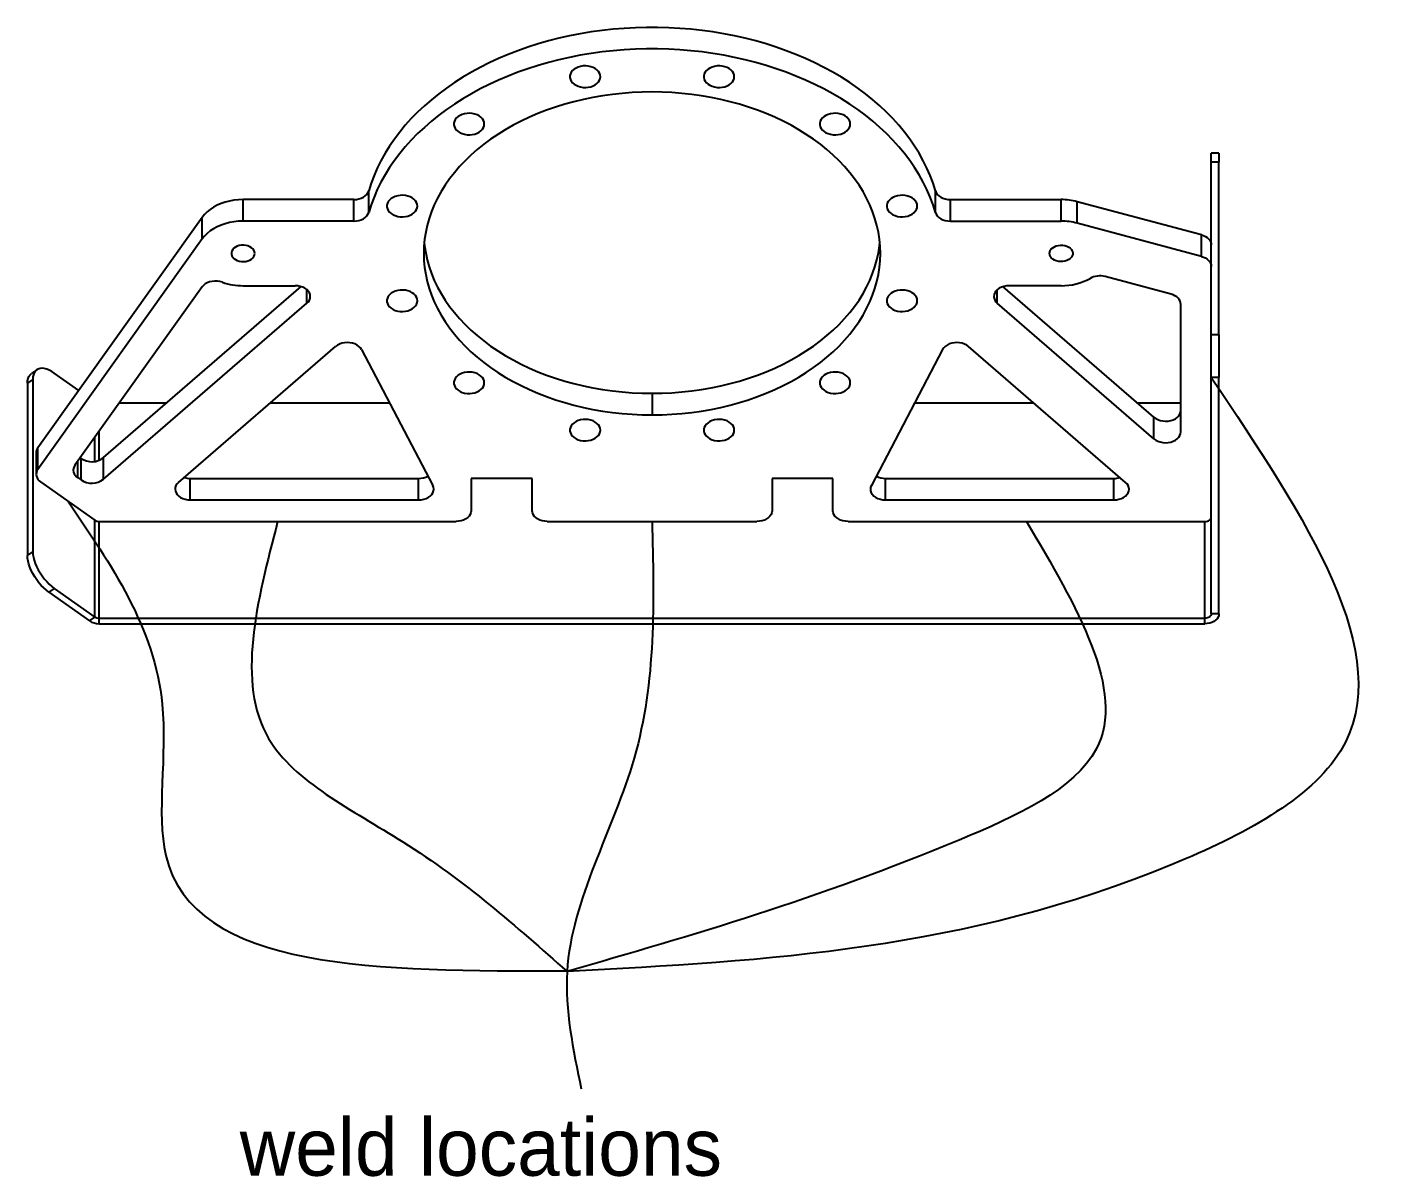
# Model space of a CAD drawing. Header units: inches. Extents: x 0.9 to 37.1, y -8.4 to 11.7.
# Drawn here: x 13.243 to 13.84, y -1.744 to -1.244 of the extents above; entities that cross this region are included whole.
import ezdxf

# ---------------------------------------------------------------- set-up
doc = ezdxf.new("R2010")
doc.units = ezdxf.units.IN
doc.header["$MEASUREMENT"] = 0

msp = doc.modelspace()

# ---------------------------------------------------------------- linework, layer by layer
at = {"color": 7, "linetype": 'Continuous', "lineweight": 25}
for p, q in [((13.76183, -1.29832), (13.75852, -1.29832)), ((13.75852, -1.3022), (13.75852, -1.29832)), ((13.76183, -1.29832), (13.76183, -1.3022)), ((13.76183, -1.3022), (13.75852, -1.3022)), ((13.75852, -1.37719), (13.75852, -1.3022)), ((13.76183, -1.37719), (13.76183, -1.3022)), ((13.33689, -1.32788), (13.33689, -1.3185)), ((13.38513, -1.3185), (13.33689, -1.3185)), ((13.38513, -1.32788), (13.38513, -1.3185)), ((13.39162, -1.32413), (13.39162, -1.31475)), ((13.6384, -1.32413), (13.6384, -1.31475)), ((13.64489, -1.32788), (13.64489, -1.3185)), ((13.64489, -1.3185), (13.69313, -1.3185)), ((13.69313, -1.32788), (13.69313, -1.3185)), ((13.70017, -1.32878), (13.70017, -1.31941)), ((13.75423, -1.33387), (13.70017, -1.31941)), ((13.31913, -1.32623), (13.24751, -1.42661)), ((13.31913, -1.3356), (13.31913, -1.32623)), ((13.38513, -1.32788), (13.33689, -1.32788)), ((13.64489, -1.32788), (13.69313, -1.32788)), ((13.75423, -1.34324), (13.70017, -1.32878)), ((13.31913, -1.3356), (13.24751, -1.43599)), ((13.75423, -1.34324), (13.75423, -1.33387)), ((13.74098, -1.35974), (13.71227, -1.35206)), ((13.31903, -1.35656), (13.26366, -1.43415)), ((13.27616, -1.43088), (13.36224, -1.3564)), ((13.33689, -1.356), (13.35956, -1.356)), ((13.36469, -1.36365), (13.36469, -1.35772)), ((13.66533, -1.36365), (13.66533, -1.35772)), ((13.7335, -1.41327), (13.66778, -1.3564)), ((13.69313, -1.356), (13.67046, -1.356)), ((13.27616, -1.44026), (13.36469, -1.36365)), ((13.7335, -1.42264), (13.66533, -1.36365)), ((13.74526, -1.41968), (13.74526, -1.36412)), ((13.75852, -1.39594), (13.75852, -1.37719)), ((13.75852, -1.37719), (13.76183, -1.37719)), ((13.76183, -1.37719), (13.76183, -1.39594)), ((13.30881, -1.44164), (13.37717, -1.38248)), ((13.38852, -1.38382), (13.41953, -1.44297)), ((13.6415, -1.38382), (13.61049, -1.44297)), ((13.72121, -1.44164), (13.65285, -1.38248)), ((13.24535, -1.39683), (13.243, -1.39849)), ((13.24707, -1.39264), (13.24472, -1.39429)), ((13.24535, -1.39683), (13.24535, -1.47182)), ((13.26535, -1.4016), (13.25472, -1.39409)), ((13.76183, -1.39594), (13.75852, -1.39594)), ((13.75852, -1.49887), (13.75852, -1.39594)), ((13.76183, -1.49887), (13.76183, -1.39594)), ((13.243, -1.39849), (13.243, -1.47348)), ((13.51501, -1.40286), (13.51501, -1.41224)), ((13.30364, -1.40711), (13.28296, -1.40711)), ((13.40073, -1.40711), (13.34871, -1.40711)), ((13.68131, -1.40711), (13.62929, -1.40711)), ((13.74526, -1.40711), (13.72638, -1.40711)), ((13.7335, -1.42264), (13.7335, -1.41327)), ((13.27429, -1.432), (13.27429, -1.41926)), ((13.24751, -1.43599), (13.24751, -1.42661)), ((13.27232, -1.43252), (13.27232, -1.42202)), ((13.2468, -1.42872), (13.2468, -1.4381)), ((13.26489, -1.43958), (13.26489, -1.43243)), ((13.26595, -1.43095), (13.26635, -1.43123)), ((13.26635, -1.44061), (13.26635, -1.43123)), ((13.27616, -1.44026), (13.27616, -1.43088)), ((13.24874, -1.44141), (13.27232, -1.45809)), ((13.26489, -1.43958), (13.26635, -1.44061)), ((13.31394, -1.44929), (13.31394, -1.43992)), ((13.31394, -1.43992), (13.41331, -1.43992)), ((13.41331, -1.44929), (13.41331, -1.43992)), ((13.46277, -1.43992), (13.43626, -1.43992)), ((13.43626, -1.43992), (13.43626, -1.45398)), ((13.46277, -1.45398), (13.46277, -1.43992)), ((13.59376, -1.43992), (13.56725, -1.43992)), ((13.56725, -1.43992), (13.56725, -1.45398)), ((13.59376, -1.45398), (13.59376, -1.43992)), ((13.61671, -1.44929), (13.61671, -1.43992)), ((13.61671, -1.43992), (13.71608, -1.43992)), ((13.71608, -1.44929), (13.71608, -1.43992)), ((13.31394, -1.44929), (13.41331, -1.44929)), ((13.61671, -1.44929), (13.71608, -1.44929)), ((13.27232, -1.50027), (13.27232, -1.45809)), ((13.27429, -1.45866), (13.42963, -1.45866)), ((13.27429, -1.50084), (13.27429, -1.45866)), ((13.4694, -1.45866), (13.56062, -1.45866)), ((13.60039, -1.45866), (13.75573, -1.45866)), ((13.75573, -1.50084), (13.75573, -1.45866)), ((13.243, -1.47348), (13.24535, -1.47182)), ((13.25472, -1.48782), (13.25238, -1.48948)), ((13.25238, -1.48948), (13.26998, -1.50192)), ((13.25472, -1.48782), (13.27232, -1.50027)), ((13.26998, -1.50192), (13.27232, -1.50027)), ((13.27429, -1.50319), (13.27429, -1.50084)), ((13.27429, -1.50084), (13.75573, -1.50084)), ((13.27429, -1.50319), (13.75573, -1.50319)), ((13.75573, -1.50319), (13.75573, -1.50084)), ((13.76183, -1.49887), (13.75852, -1.49887))]:
    msp.add_line(p, q, dxfattribs=at)
at = {"color": 7, "linetype": 'Continuous', "lineweight": 25, "flags": 128}
for points in [[(13.6384, -1.31475), (13.63734, -1.3114), (13.63609, -1.30808), (13.63467, -1.3048), (13.63306, -1.30156), (13.63128, -1.29836), (13.62933, -1.29521), (13.62721, -1.29212), (13.62492, -1.28909), (13.62247, -1.28613), (13.61985, -1.28323), (13.61709, -1.28041), (13.61417, -1.27767), (13.6111, -1.275), (13.60789, -1.27243), (13.60454, -1.26994), (13.60106, -1.26754), (13.59745, -1.26524), (13.59371, -1.26305), (13.58986, -1.26095), (13.5859, -1.25896), (13.58183, -1.25709), (13.57767, -1.25532), (13.57341, -1.25367), (13.56906, -1.25213), (13.56464, -1.25072), (13.56013, -1.24943), (13.55557, -1.24826), (13.55094, -1.24722), (13.54626, -1.2463), (13.54153, -1.24551), (13.53676, -1.24485), (13.53196, -1.24433), (13.52714, -1.24393), (13.52229, -1.24366), (13.51744, -1.24353), (13.51258, -1.24353), (13.50773, -1.24366), (13.50288, -1.24393), (13.49806, -1.24433), (13.49326, -1.24485), (13.48849, -1.24551), (13.48376, -1.2463), (13.47908, -1.24722), (13.47445, -1.24826), (13.46989, -1.24943), (13.46538, -1.25072), (13.46096, -1.25213), (13.45661, -1.25367), (13.45235, -1.25532), (13.44819, -1.25709), (13.44412, -1.25896), (13.44016, -1.26095), (13.43631, -1.26305), (13.43257, -1.26524), (13.42896, -1.26754), (13.42548, -1.26994), (13.42213, -1.27243), (13.41892, -1.275), (13.41585, -1.27767), (13.41293, -1.28041), (13.41017, -1.28323), (13.40755, -1.28613), (13.4051, -1.28909), (13.40281, -1.29212), (13.40069, -1.29521), (13.39874, -1.29836), (13.39696, -1.30156), (13.39535, -1.3048), (13.39393, -1.30808), (13.39268, -1.3114), (13.39162, -1.31475)], [(13.6384, -1.32413), (13.63734, -1.32078), (13.63609, -1.31746), (13.63467, -1.31417), (13.63306, -1.31093), (13.63128, -1.30773), (13.62933, -1.30459), (13.62721, -1.3015), (13.62492, -1.29847), (13.62247, -1.2955), (13.61985, -1.29261), (13.61709, -1.28978), (13.61417, -1.28704), (13.6111, -1.28438), (13.60789, -1.2818), (13.60454, -1.27931), (13.60106, -1.27692), (13.59745, -1.27462), (13.59371, -1.27242), (13.58986, -1.27033), (13.5859, -1.26834), (13.58183, -1.26646), (13.57767, -1.26469), (13.57341, -1.26304), (13.56906, -1.26151), (13.56464, -1.26009), (13.56013, -1.2588), (13.55557, -1.25763), (13.55094, -1.25659), (13.54626, -1.25567), (13.54153, -1.25488), (13.53676, -1.25423), (13.53196, -1.2537), (13.52714, -1.2533), (13.52229, -1.25304), (13.51744, -1.2529), (13.51258, -1.2529), (13.50773, -1.25304), (13.50288, -1.2533), (13.49806, -1.2537), (13.49326, -1.25423), (13.48849, -1.25488), (13.48376, -1.25567), (13.47908, -1.25659), (13.47445, -1.25763), (13.46989, -1.2588), (13.46538, -1.26009), (13.46096, -1.26151), (13.45661, -1.26304), (13.45235, -1.26469), (13.44819, -1.26646), (13.44412, -1.26834), (13.44016, -1.27033), (13.43631, -1.27242), (13.43257, -1.27462), (13.42896, -1.27692), (13.42548, -1.27931), (13.42213, -1.2818), (13.41892, -1.28438), (13.41585, -1.28704), (13.41293, -1.28978), (13.41017, -1.29261), (13.40755, -1.2955), (13.4051, -1.29847), (13.40281, -1.3015), (13.40069, -1.30459), (13.39874, -1.30773), (13.39696, -1.31093), (13.39535, -1.31417), (13.39393, -1.31746), (13.39268, -1.32078), (13.39162, -1.32413)], [(13.49248, -1.26498), (13.49238, -1.26418), (13.4921, -1.26342), (13.49163, -1.26269), (13.491, -1.26203), (13.49023, -1.26146), (13.48932, -1.26099), (13.48832, -1.26063), (13.48724, -1.2604), (13.48613, -1.26029), (13.48501, -1.26033), (13.48391, -1.2605), (13.48286, -1.26079), (13.48191, -1.26121), (13.48106, -1.26173), (13.48036, -1.26235), (13.47981, -1.26305), (13.47943, -1.2638), (13.47924, -1.26458), (13.47924, -1.26537), (13.47943, -1.26616), (13.47981, -1.26691), (13.48036, -1.2676), (13.48106, -1.26822), (13.48191, -1.26874), (13.48286, -1.26916), (13.48391, -1.26946), (13.48501, -1.26963), (13.48613, -1.26966), (13.48724, -1.26956), (13.48832, -1.26933), (13.48932, -1.26897), (13.49023, -1.26849), (13.491, -1.26792), (13.49163, -1.26726), (13.4921, -1.26654), (13.49238, -1.26577), (13.49248, -1.26498)], [(13.5508, -1.26498), (13.55071, -1.26418), (13.55042, -1.26342), (13.54996, -1.26269), (13.54933, -1.26203), (13.54855, -1.26146), (13.54765, -1.26099), (13.54664, -1.26063), (13.54557, -1.2604), (13.54445, -1.26029), (13.54333, -1.26033), (13.54223, -1.2605), (13.54119, -1.26079), (13.54023, -1.26121), (13.53939, -1.26173), (13.53868, -1.26235), (13.53813, -1.26305), (13.53776, -1.2638), (13.53757, -1.26458), (13.53757, -1.26537), (13.53776, -1.26616), (13.53813, -1.26691), (13.53868, -1.2676), (13.53939, -1.26822), (13.54023, -1.26874), (13.54119, -1.26916), (13.54223, -1.26946), (13.54333, -1.26963), (13.54445, -1.26966), (13.54557, -1.26956), (13.54664, -1.26933), (13.54765, -1.26897), (13.54855, -1.26849), (13.54933, -1.26792), (13.54996, -1.26726), (13.55042, -1.26654), (13.55071, -1.26577), (13.5508, -1.26498)], [(13.51501, -1.27164), (13.51067, -1.2717), (13.50634, -1.2719), (13.50203, -1.27224), (13.49775, -1.2727), (13.49349, -1.2733), (13.48928, -1.27403), (13.48511, -1.27489), (13.48101, -1.27587), (13.47696, -1.27699), (13.47299, -1.27822), (13.4691, -1.27958), (13.4653, -1.28105), (13.46159, -1.28265), (13.45798, -1.28435), (13.45449, -1.28616), (13.4511, -1.28808), (13.44784, -1.2901), (13.44471, -1.29223), (13.44171, -1.29444), (13.43885, -1.29675), (13.43613, -1.29914), (13.43357, -1.30161), (13.43116, -1.30416), (13.42891, -1.30679), (13.42682, -1.30948), (13.4249, -1.31223), (13.42316, -1.31503), (13.42158, -1.31789), (13.42019, -1.3208), (13.41898, -1.32374), (13.41795, -1.32672), (13.4171, -1.32973), (13.41644, -1.33276), (13.41597, -1.33581), (13.41568, -1.33887), (13.41559, -1.34194)], [(13.61443, -1.34194), (13.61434, -1.33887), (13.61405, -1.33581), (13.61358, -1.33276), (13.61292, -1.32973), (13.61207, -1.32672), (13.61104, -1.32374), (13.60983, -1.3208), (13.60844, -1.31789), (13.60686, -1.31503), (13.60512, -1.31223), (13.6032, -1.30948), (13.60111, -1.30679), (13.59886, -1.30416), (13.59645, -1.30161), (13.59389, -1.29914), (13.59117, -1.29675), (13.58831, -1.29444), (13.58531, -1.29223), (13.58218, -1.2901), (13.57892, -1.28808), (13.57553, -1.28616), (13.57204, -1.28435), (13.56843, -1.28265), (13.56472, -1.28105), (13.56092, -1.27958), (13.55703, -1.27822), (13.55306, -1.27699), (13.54901, -1.27587), (13.54491, -1.27489), (13.54074, -1.27403), (13.53653, -1.2733), (13.53227, -1.2727), (13.52799, -1.27224), (13.52368, -1.2719), (13.51935, -1.2717), (13.51501, -1.27164)], [(13.44196, -1.2856), (13.44187, -1.28481), (13.44158, -1.28404), (13.44112, -1.28331), (13.44049, -1.28265), (13.43971, -1.28208), (13.43881, -1.28161), (13.43781, -1.28125), (13.43673, -1.28102), (13.43562, -1.28092), (13.43449, -1.28095), (13.43339, -1.28112), (13.43235, -1.28141), (13.43139, -1.28183), (13.43055, -1.28235), (13.42984, -1.28297), (13.4293, -1.28367), (13.42892, -1.28442), (13.42873, -1.2852), (13.42873, -1.286), (13.42892, -1.28678), (13.4293, -1.28753), (13.42984, -1.28822), (13.43055, -1.28884), (13.43139, -1.28937), (13.43235, -1.28978), (13.43339, -1.29008), (13.43449, -1.29025), (13.43562, -1.29028), (13.43673, -1.29018), (13.43781, -1.28995), (13.43881, -1.28959), (13.43971, -1.28912), (13.44049, -1.28854), (13.44112, -1.28788), (13.44158, -1.28716), (13.44187, -1.28639), (13.44196, -1.2856)], [(13.60131, -1.2856), (13.60122, -1.28481), (13.60093, -1.28404), (13.60047, -1.28331), (13.59984, -1.28265), (13.59906, -1.28208), (13.59816, -1.28161), (13.59716, -1.28125), (13.59608, -1.28102), (13.59497, -1.28092), (13.59384, -1.28095), (13.59274, -1.28112), (13.5917, -1.28141), (13.59074, -1.28183), (13.5899, -1.28235), (13.58919, -1.28297), (13.58865, -1.28367), (13.58827, -1.28442), (13.58808, -1.2852), (13.58808, -1.286), (13.58827, -1.28678), (13.58865, -1.28753), (13.58919, -1.28822), (13.5899, -1.28884), (13.59074, -1.28937), (13.5917, -1.28978), (13.59274, -1.29008), (13.59384, -1.29025), (13.59497, -1.29028), (13.59608, -1.29018), (13.59716, -1.28995), (13.59816, -1.28959), (13.59906, -1.28912), (13.59984, -1.28854), (13.60047, -1.28788), (13.60093, -1.28716), (13.60122, -1.28639), (13.60131, -1.2856)], [(13.33689, -1.3185), (13.3349, -1.31857), (13.33292, -1.31878), (13.33099, -1.31913), (13.32912, -1.31962), (13.32733, -1.32023), (13.32563, -1.32097), (13.32404, -1.32183), (13.32259, -1.32279), (13.32128, -1.32385), (13.32012, -1.325), (13.31913, -1.32623)], [(13.38513, -1.3185), (13.38626, -1.31843), (13.38735, -1.31823), (13.38838, -1.3179), (13.38932, -1.31745), (13.39013, -1.31689), (13.3908, -1.31624), (13.3913, -1.31552), (13.39162, -1.31475)], [(13.4128, -1.32132), (13.4127, -1.32052), (13.41242, -1.31975), (13.41196, -1.31903), (13.41133, -1.31837), (13.41055, -1.3178), (13.40965, -1.31732), (13.40864, -1.31697), (13.40757, -1.31673), (13.40645, -1.31663), (13.40533, -1.31667), (13.40423, -1.31683), (13.40319, -1.31713), (13.40223, -1.31755), (13.40139, -1.31807), (13.40068, -1.31869), (13.40013, -1.31938), (13.39976, -1.32013), (13.39957, -1.32092), (13.39957, -1.32171), (13.39976, -1.3225), (13.40013, -1.32325), (13.40068, -1.32394), (13.40139, -1.32456), (13.40223, -1.32508), (13.40319, -1.3255), (13.40423, -1.3258), (13.40533, -1.32596), (13.40645, -1.326), (13.40757, -1.3259), (13.40864, -1.32566), (13.40965, -1.32531), (13.41055, -1.32483), (13.41133, -1.32426), (13.41196, -1.3236), (13.41242, -1.32288), (13.4127, -1.32211), (13.4128, -1.32132)], [(13.63048, -1.32132), (13.63038, -1.32052), (13.6301, -1.31975), (13.62963, -1.31903), (13.629, -1.31837), (13.62823, -1.3178), (13.62732, -1.31732), (13.62632, -1.31697), (13.62524, -1.31673), (13.62413, -1.31663), (13.62301, -1.31667), (13.62191, -1.31683), (13.62086, -1.31713), (13.61991, -1.31755), (13.61906, -1.31807), (13.61836, -1.31869), (13.61781, -1.31938), (13.61743, -1.32013), (13.61724, -1.32092), (13.61724, -1.32171), (13.61743, -1.3225), (13.61781, -1.32325), (13.61836, -1.32394), (13.61906, -1.32456), (13.61991, -1.32508), (13.62086, -1.3255), (13.62191, -1.3258), (13.62301, -1.32596), (13.62413, -1.326), (13.62524, -1.3259), (13.62632, -1.32566), (13.62732, -1.32531), (13.62823, -1.32483), (13.629, -1.32426), (13.62963, -1.3236), (13.6301, -1.32288), (13.63038, -1.32211), (13.63048, -1.32132)], [(13.6384, -1.31475), (13.63872, -1.31552), (13.63922, -1.31624), (13.63989, -1.31689), (13.6407, -1.31745), (13.64164, -1.3179), (13.64267, -1.31823), (13.64376, -1.31843), (13.64489, -1.3185)], [(13.38513, -1.32788), (13.38626, -1.32781), (13.38735, -1.3276), (13.38838, -1.32727), (13.38932, -1.32682), (13.39013, -1.32626), (13.3908, -1.32561), (13.3913, -1.3249), (13.39162, -1.32413)], [(13.6384, -1.32413), (13.63872, -1.3249), (13.63922, -1.32561), (13.63989, -1.32626), (13.6407, -1.32682), (13.64164, -1.32727), (13.64267, -1.3276), (13.64376, -1.32781), (13.64489, -1.32788)], [(13.33689, -1.32788), (13.3349, -1.32795), (13.33292, -1.32816), (13.33099, -1.32851), (13.32912, -1.32899), (13.32733, -1.32961), (13.32563, -1.33035), (13.32404, -1.3312), (13.32259, -1.33217), (13.32128, -1.33323), (13.32012, -1.33438), (13.31913, -1.3356)], [(13.41581, -1.33725), (13.41597, -1.33869), (13.41644, -1.34174), (13.4171, -1.34477), (13.41795, -1.34778), (13.41898, -1.35076), (13.42019, -1.3537), (13.42158, -1.35661), (13.42316, -1.35947), (13.4249, -1.36227), (13.42682, -1.36502), (13.42891, -1.36771), (13.43116, -1.37034), (13.43357, -1.37289), (13.43613, -1.37536), (13.43885, -1.37775), (13.44171, -1.38006), (13.44471, -1.38227), (13.44784, -1.38439), (13.4511, -1.38642), (13.45449, -1.38834), (13.45798, -1.39015), (13.46159, -1.39185), (13.4653, -1.39345), (13.4691, -1.39492), (13.47299, -1.39628), (13.47696, -1.39751), (13.48101, -1.39862), (13.48511, -1.39961), (13.48928, -1.40047), (13.49349, -1.4012), (13.49775, -1.4018), (13.50203, -1.40226), (13.50634, -1.4026), (13.51067, -1.4028), (13.51501, -1.40286)], [(13.51501, -1.40286), (13.51935, -1.4028), (13.52368, -1.4026), (13.52799, -1.40226), (13.53227, -1.4018), (13.53653, -1.4012), (13.54074, -1.40047), (13.54491, -1.39961), (13.54901, -1.39862), (13.55306, -1.39751), (13.55703, -1.39628), (13.56092, -1.39492), (13.56472, -1.39345), (13.56843, -1.39185), (13.57204, -1.39015), (13.57553, -1.38834), (13.57892, -1.38642), (13.58218, -1.38439), (13.58531, -1.38227), (13.58831, -1.38006), (13.59117, -1.37775), (13.59389, -1.37536), (13.59645, -1.37289), (13.59886, -1.37034), (13.60111, -1.36771), (13.6032, -1.36502), (13.60512, -1.36227), (13.60686, -1.35947), (13.60844, -1.35661), (13.60983, -1.3537), (13.61104, -1.35076), (13.61207, -1.34778), (13.61292, -1.34477), (13.61358, -1.34174), (13.61405, -1.33869), (13.61421, -1.33725)], [(13.75423, -1.33387), (13.75514, -1.33417), (13.75597, -1.33456), (13.75671, -1.33504), (13.75734, -1.33559), (13.75785, -1.3362), (13.75821, -1.33685), (13.75844, -1.33754), (13.75852, -1.33825)], [(13.34196, -1.34194), (13.34187, -1.34126), (13.3416, -1.3406), (13.34116, -1.34), (13.34056, -1.33946), (13.33983, -1.33901), (13.339, -1.33867), (13.33808, -1.33845), (13.33713, -1.33835), (13.33617, -1.33838), (13.33523, -1.33855), (13.33435, -1.33883), (13.33356, -1.33922), (13.3329, -1.33972), (13.33238, -1.34029), (13.33202, -1.34093), (13.33184, -1.3416), (13.33184, -1.34228), (13.33202, -1.34295), (13.33238, -1.34358), (13.3329, -1.34415), (13.33356, -1.34465), (13.33435, -1.34504), (13.33523, -1.34533), (13.33617, -1.34549), (13.33713, -1.34552), (13.33808, -1.34542), (13.339, -1.3452), (13.33983, -1.34486), (13.34056, -1.34441), (13.34116, -1.34388), (13.3416, -1.34327), (13.34187, -1.34262), (13.34196, -1.34194)], [(13.41559, -1.34194), (13.41568, -1.345), (13.41597, -1.34806), (13.41644, -1.35111), (13.4171, -1.35414), (13.41795, -1.35715), (13.41898, -1.36013), (13.42019, -1.36308), (13.42158, -1.36598), (13.42316, -1.36884), (13.4249, -1.37165), (13.42682, -1.3744), (13.42891, -1.37709), (13.43116, -1.37971), (13.43357, -1.38226), (13.43613, -1.38473), (13.43885, -1.38713), (13.44171, -1.38943), (13.44471, -1.39165), (13.44784, -1.39377), (13.4511, -1.39579), (13.45449, -1.39771), (13.45798, -1.39952), (13.46159, -1.40123), (13.4653, -1.40282), (13.4691, -1.40429), (13.47299, -1.40565), (13.47696, -1.40689), (13.48101, -1.408), (13.48511, -1.40898), (13.48928, -1.40984), (13.49349, -1.41057), (13.49775, -1.41117), (13.50203, -1.41164), (13.50634, -1.41197), (13.51067, -1.41217), (13.51501, -1.41224)], [(13.51501, -1.41224), (13.51935, -1.41217), (13.52368, -1.41197), (13.52799, -1.41164), (13.53227, -1.41117), (13.53653, -1.41057), (13.54074, -1.40984), (13.54491, -1.40898), (13.54901, -1.408), (13.55306, -1.40689), (13.55703, -1.40565), (13.56092, -1.40429), (13.56472, -1.40282), (13.56843, -1.40123), (13.57204, -1.39952), (13.57553, -1.39771), (13.57892, -1.39579), (13.58218, -1.39377), (13.58531, -1.39165), (13.58831, -1.38943), (13.59117, -1.38713), (13.59389, -1.38473), (13.59645, -1.38226), (13.59886, -1.37971), (13.60111, -1.37709), (13.6032, -1.3744), (13.60512, -1.37165), (13.60686, -1.36884), (13.60844, -1.36598), (13.60983, -1.36308), (13.61104, -1.36013), (13.61207, -1.35715), (13.61292, -1.35414), (13.61358, -1.35111), (13.61405, -1.34806), (13.61434, -1.345), (13.61443, -1.34194)], [(13.68806, -1.34194), (13.68815, -1.34126), (13.68842, -1.3406), (13.68886, -1.34), (13.68946, -1.33946), (13.69019, -1.33901), (13.69102, -1.33867), (13.69194, -1.33845), (13.69289, -1.33835), (13.69386, -1.33838), (13.69479, -1.33855), (13.69567, -1.33883), (13.69646, -1.33922), (13.69712, -1.33972), (13.69764, -1.34029), (13.698, -1.34093), (13.69818, -1.3416), (13.69818, -1.34228), (13.698, -1.34295), (13.69764, -1.34358), (13.69712, -1.34415), (13.69646, -1.34465), (13.69567, -1.34504), (13.69479, -1.34533), (13.69386, -1.34549), (13.69289, -1.34552), (13.69194, -1.34542), (13.69102, -1.3452), (13.69019, -1.34486), (13.68946, -1.34441), (13.68886, -1.34388), (13.68842, -1.34327), (13.68815, -1.34262), (13.68806, -1.34194)], [(13.75423, -1.34324), (13.75514, -1.34354), (13.75597, -1.34393), (13.75671, -1.34441), (13.75734, -1.34496), (13.75785, -1.34557), (13.75821, -1.34623), (13.75844, -1.34692), (13.75852, -1.34762)], [(13.32793, -1.35449), (13.32686, -1.35419), (13.32573, -1.35402), (13.32457, -1.35399), (13.32343, -1.35411), (13.32233, -1.35437), (13.32131, -1.35475), (13.3204, -1.35526), (13.31964, -1.35587), (13.31903, -1.35656)], [(13.36469, -1.36365), (13.36534, -1.36298), (13.36581, -1.36224), (13.3661, -1.36145), (13.36619, -1.36064), (13.36608, -1.35983), (13.36577, -1.35905), (13.36528, -1.35832), (13.36462, -1.35765), (13.3638, -1.35708), (13.36286, -1.35662), (13.36182, -1.35628), (13.36071, -1.35607), (13.35956, -1.356)], [(13.4128, -1.36256), (13.4127, -1.36177), (13.41242, -1.361), (13.41196, -1.36027), (13.41133, -1.35961), (13.41055, -1.35904), (13.40965, -1.35857), (13.40864, -1.35821), (13.40757, -1.35798), (13.40645, -1.35788), (13.40533, -1.35791), (13.40423, -1.35808), (13.40319, -1.35837), (13.40223, -1.35879), (13.40139, -1.35931), (13.40068, -1.35993), (13.40013, -1.36063), (13.39976, -1.36138), (13.39957, -1.36216), (13.39957, -1.36296), (13.39976, -1.36374), (13.40013, -1.36449), (13.40068, -1.36518), (13.40139, -1.3658), (13.40223, -1.36633), (13.40319, -1.36674), (13.40423, -1.36704), (13.40533, -1.36721), (13.40645, -1.36724), (13.40757, -1.36714), (13.40864, -1.36691), (13.40965, -1.36655), (13.41055, -1.36608), (13.41133, -1.3655), (13.41196, -1.36484), (13.41242, -1.36412), (13.4127, -1.36335), (13.4128, -1.36256)], [(13.63048, -1.36256), (13.63038, -1.36177), (13.6301, -1.361), (13.62963, -1.36027), (13.629, -1.35961), (13.62823, -1.35904), (13.62732, -1.35857), (13.62632, -1.35821), (13.62524, -1.35798), (13.62413, -1.35788), (13.62301, -1.35791), (13.62191, -1.35808), (13.62086, -1.35837), (13.61991, -1.35879), (13.61906, -1.35931), (13.61836, -1.35993), (13.61781, -1.36063), (13.61743, -1.36138), (13.61724, -1.36216), (13.61724, -1.36296), (13.61743, -1.36374), (13.61781, -1.36449), (13.61836, -1.36518), (13.61906, -1.3658), (13.61991, -1.36633), (13.62086, -1.36674), (13.62191, -1.36704), (13.62301, -1.36721), (13.62413, -1.36724), (13.62524, -1.36714), (13.62632, -1.36691), (13.62732, -1.36655), (13.62823, -1.36608), (13.629, -1.3655), (13.62963, -1.36484), (13.6301, -1.36412), (13.63038, -1.36335), (13.63048, -1.36256)], [(13.67046, -1.356), (13.66931, -1.35607), (13.6682, -1.35628), (13.66716, -1.35662), (13.66622, -1.35708), (13.6654, -1.35765), (13.66474, -1.35832), (13.66425, -1.35905), (13.66394, -1.35983), (13.66383, -1.36064), (13.66392, -1.36145), (13.66421, -1.36224), (13.66468, -1.36298), (13.66533, -1.36365)], [(13.74526, -1.36412), (13.74518, -1.36342), (13.74496, -1.36273), (13.74459, -1.36207), (13.74408, -1.36146), (13.74345, -1.36091), (13.74271, -1.36043), (13.74188, -1.36004), (13.74098, -1.35974)], [(13.38852, -1.38382), (13.38802, -1.38307), (13.38735, -1.38241), (13.38653, -1.38183), (13.38557, -1.38137), (13.38452, -1.38103), (13.38339, -1.38082), (13.38224, -1.38076), (13.38108, -1.38084), (13.37997, -1.38106), (13.37892, -1.38141), (13.37798, -1.38189), (13.37717, -1.38248)], [(13.65285, -1.38248), (13.65204, -1.38189), (13.6511, -1.38141), (13.65005, -1.38106), (13.64894, -1.38084), (13.64778, -1.38076), (13.64663, -1.38082), (13.6455, -1.38103), (13.64445, -1.38137), (13.64349, -1.38183), (13.64267, -1.38241), (13.642, -1.38307), (13.6415, -1.38382)], [(13.243, -1.39849), (13.24307, -1.39741), (13.24328, -1.39644), (13.24361, -1.3956), (13.24408, -1.39489), (13.24466, -1.39434), (13.24472, -1.39429)], [(13.25472, -1.39409), (13.25359, -1.39336), (13.25248, -1.39277), (13.2514, -1.39235), (13.25036, -1.39208), (13.2494, -1.39198), (13.2485, -1.39205), (13.2477, -1.39228), (13.24701, -1.39268), (13.24642, -1.39324), (13.24596, -1.39394), (13.24562, -1.39478), (13.24542, -1.39575), (13.24535, -1.39683)], [(13.44196, -1.39828), (13.44187, -1.39748), (13.44158, -1.39671), (13.44112, -1.39599), (13.44049, -1.39533), (13.43971, -1.39476), (13.43881, -1.39428), (13.43781, -1.39393), (13.43673, -1.39369), (13.43562, -1.39359), (13.43449, -1.39363), (13.43339, -1.39379), (13.43235, -1.39409), (13.43139, -1.39451), (13.43055, -1.39503), (13.42984, -1.39565), (13.4293, -1.39634), (13.42892, -1.39709), (13.42873, -1.39788), (13.42873, -1.39867), (13.42892, -1.39946), (13.4293, -1.40021), (13.42984, -1.4009), (13.43055, -1.40152), (13.43139, -1.40204), (13.43235, -1.40246), (13.43339, -1.40276), (13.43449, -1.40292), (13.43562, -1.40296), (13.43673, -1.40286), (13.43781, -1.40262), (13.43881, -1.40227), (13.43971, -1.40179), (13.44049, -1.40122), (13.44112, -1.40056), (13.44158, -1.39984), (13.44187, -1.39907), (13.44196, -1.39828)], [(13.60131, -1.39828), (13.60122, -1.39748), (13.60093, -1.39671), (13.60047, -1.39599), (13.59984, -1.39533), (13.59906, -1.39476), (13.59816, -1.39428), (13.59716, -1.39393), (13.59608, -1.39369), (13.59497, -1.39359), (13.59384, -1.39363), (13.59274, -1.39379), (13.5917, -1.39409), (13.59074, -1.39451), (13.5899, -1.39503), (13.58919, -1.39565), (13.58865, -1.39634), (13.58827, -1.39709), (13.58808, -1.39788), (13.58808, -1.39867), (13.58827, -1.39946), (13.58865, -1.40021), (13.58919, -1.4009), (13.5899, -1.40152), (13.59074, -1.40204), (13.5917, -1.40246), (13.59274, -1.40276), (13.59384, -1.40292), (13.59497, -1.40296), (13.59608, -1.40286), (13.59716, -1.40262), (13.59816, -1.40227), (13.59906, -1.40179), (13.59984, -1.40122), (13.60047, -1.40056), (13.60093, -1.39984), (13.60122, -1.39907), (13.60131, -1.39828)], [(13.49248, -1.4189), (13.49238, -1.4181), (13.4921, -1.41734), (13.49163, -1.41661), (13.491, -1.41595), (13.49023, -1.41538), (13.48932, -1.41491), (13.48832, -1.41455), (13.48724, -1.41431), (13.48613, -1.41421), (13.48501, -1.41425), (13.48391, -1.41442), (13.48286, -1.41471), (13.48191, -1.41513), (13.48106, -1.41565), (13.48036, -1.41627), (13.47981, -1.41697), (13.47943, -1.41772), (13.47924, -1.4185), (13.47924, -1.41929), (13.47943, -1.42008), (13.47981, -1.42083), (13.48036, -1.42152), (13.48106, -1.42214), (13.48191, -1.42266), (13.48286, -1.42308), (13.48391, -1.42338), (13.48501, -1.42355), (13.48613, -1.42358), (13.48724, -1.42348), (13.48832, -1.42325), (13.48932, -1.42289), (13.49023, -1.42241), (13.491, -1.42184), (13.49163, -1.42118), (13.4921, -1.42046), (13.49238, -1.41969), (13.49248, -1.4189)], [(13.5508, -1.4189), (13.55071, -1.4181), (13.55042, -1.41734), (13.54996, -1.41661), (13.54933, -1.41595), (13.54855, -1.41538), (13.54765, -1.41491), (13.54664, -1.41455), (13.54557, -1.41431), (13.54445, -1.41421), (13.54333, -1.41425), (13.54223, -1.41442), (13.54119, -1.41471), (13.54023, -1.41513), (13.53939, -1.41565), (13.53868, -1.41627), (13.53813, -1.41697), (13.53776, -1.41772), (13.53757, -1.4185), (13.53757, -1.41929), (13.53776, -1.42008), (13.53813, -1.42083), (13.53868, -1.42152), (13.53939, -1.42214), (13.54023, -1.42266), (13.54119, -1.42308), (13.54223, -1.42338), (13.54333, -1.42355), (13.54445, -1.42358), (13.54557, -1.42348), (13.54664, -1.42325), (13.54765, -1.42289), (13.54855, -1.42241), (13.54933, -1.42184), (13.54996, -1.42118), (13.55042, -1.42046), (13.55071, -1.41969), (13.5508, -1.4189)], [(13.7335, -1.41327), (13.73431, -1.41386), (13.73525, -1.41433), (13.7363, -1.41469), (13.73742, -1.41491), (13.73858, -1.41499), (13.73973, -1.41492), (13.74086, -1.41472), (13.74191, -1.41437), (13.74287, -1.41391), (13.74369, -1.41333), (13.74436, -1.41266), (13.74486, -1.41191), (13.74516, -1.41112), (13.74526, -1.4103)], [(13.7335, -1.42264), (13.73431, -1.42323), (13.73525, -1.42371), (13.7363, -1.42406), (13.73742, -1.42428), (13.73858, -1.42436), (13.73973, -1.4243), (13.74086, -1.42409), (13.74191, -1.42375), (13.74287, -1.42328), (13.74369, -1.4227), (13.74436, -1.42203), (13.74486, -1.42129), (13.74516, -1.42049), (13.74526, -1.41968)], [(13.30881, -1.44164), (13.30816, -1.44231), (13.30769, -1.44305), (13.3074, -1.44383), (13.30731, -1.44464), (13.30742, -1.44545), (13.30773, -1.44624), (13.30822, -1.44697), (13.30888, -1.44763), (13.3097, -1.4482), (13.31064, -1.44867), (13.31169, -1.44901), (13.3128, -1.44922), (13.31394, -1.44929)], [(13.41331, -1.44929), (13.41447, -1.44922), (13.41558, -1.449), (13.41663, -1.44866), (13.41758, -1.44819), (13.4184, -1.44761), (13.41906, -1.44693), (13.41955, -1.44619), (13.41984, -1.4454), (13.41994, -1.44458), (13.41983, -1.44376), (13.41953, -1.44297)], [(13.61049, -1.44297), (13.61019, -1.44376), (13.61008, -1.44458), (13.61018, -1.4454), (13.61047, -1.44619), (13.61096, -1.44693), (13.61162, -1.44761), (13.61244, -1.44819), (13.61339, -1.44866), (13.61444, -1.449), (13.61555, -1.44922), (13.61671, -1.44929)], [(13.71608, -1.44929), (13.71722, -1.44922), (13.71833, -1.44901), (13.71938, -1.44867), (13.72032, -1.4482), (13.72114, -1.44763), (13.7218, -1.44697), (13.72229, -1.44624), (13.7226, -1.44545), (13.72271, -1.44464), (13.72262, -1.44383), (13.72233, -1.44305), (13.72186, -1.44231), (13.72121, -1.44164)], [(13.43626, -1.45398), (13.43616, -1.45479), (13.43586, -1.45558), (13.43537, -1.45632), (13.43471, -1.45699), (13.43389, -1.45757), (13.43294, -1.45803), (13.43189, -1.45838), (13.43078, -1.45859), (13.42963, -1.45866)], [(13.4694, -1.45866), (13.46825, -1.45859), (13.46713, -1.45838), (13.46608, -1.45803), (13.46514, -1.45757), (13.46432, -1.45699), (13.46366, -1.45632), (13.46317, -1.45558), (13.46287, -1.45479), (13.46277, -1.45398)], [(13.56725, -1.45398), (13.56715, -1.45479), (13.56685, -1.45558), (13.56636, -1.45632), (13.5657, -1.45699), (13.56488, -1.45757), (13.56394, -1.45803), (13.56289, -1.45838), (13.56177, -1.45859), (13.56062, -1.45866)], [(13.60039, -1.45866), (13.59924, -1.45859), (13.59813, -1.45838), (13.59708, -1.45803), (13.59613, -1.45757), (13.59531, -1.45699), (13.59465, -1.45632), (13.59416, -1.45558), (13.59386, -1.45479), (13.59376, -1.45398)], [(13.75573, -1.45866), (13.75627, -1.45862), (13.7568, -1.45851), (13.75728, -1.45833), (13.7577, -1.45809), (13.75805, -1.45779), (13.7583, -1.45745), (13.75846, -1.45708), (13.75852, -1.45669)], [(13.25238, -1.48948), (13.25125, -1.48861), (13.25013, -1.48762), (13.24905, -1.48652), (13.24802, -1.48533), (13.24705, -1.48405), (13.24616, -1.48273), (13.24536, -1.48136), (13.24466, -1.47998), (13.24408, -1.47859), (13.24361, -1.47723), (13.24328, -1.47591), (13.24307, -1.47466), (13.243, -1.47348)], [(13.24535, -1.47182), (13.24542, -1.473), (13.24562, -1.47426), (13.24596, -1.47558), (13.24642, -1.47694), (13.24701, -1.47832), (13.2477, -1.4797), (13.2485, -1.48107), (13.2494, -1.4824), (13.25036, -1.48367), (13.2514, -1.48486), (13.25248, -1.48596), (13.25359, -1.48695), (13.25472, -1.48782)], [(13.76183, -1.49887), (13.76174, -1.49962), (13.76146, -1.50035), (13.76101, -1.50103), (13.7604, -1.50165), (13.75965, -1.50218), (13.75878, -1.50261), (13.75782, -1.50293), (13.75679, -1.50312), (13.75573, -1.50319)], [(13.75852, -1.49887), (13.75846, -1.49926), (13.7583, -1.49963), (13.75805, -1.49997), (13.7577, -1.50027), (13.75728, -1.50051), (13.7568, -1.50069), (13.75627, -1.50081), (13.75573, -1.50084)]]:
    msp.add_lwpolyline(points, dxfattribs=at)
at = {"color": 7, "linetype": 'Continuous', "lineweight": 25}
for centre, radius, start, end in [((13.69318, -1.34582), 0.02731, 75.17935, 90.09538), ((13.69318, -1.35519), 0.02731, 75.17935, 90.09538), ((13.33679, -1.32921), 0.02679, 250.68832, 270.20697), ((13.69343, -1.33063), 0.02537, 269.33807, 298.99361), ((13.70994, -1.36059), 0.00884, 74.7332, 118.46034), ((13.25042, -1.42877), 0.00362, 143.50233, 179.29488), ((13.27101, -1.42421), 0.00843, 236.3916, 307.67335), ((13.2506, -1.43814), 0.00376, 145.13585, 240.4276), ((13.26675, -1.4363), 0.00376, 145.13585, 240.4276), ((13.41341, -1.43143), 0.00848, 269.35282, 298.0831), ((13.61661, -1.43143), 0.00848, 241.9169, 270.64718), ((13.27101, -1.43358), 0.00843, 236.3916, 307.67335), ((13.31391, -1.43095), 0.00897, 252.81275, 270.19585), ((13.71611, -1.43095), 0.00897, 269.80415, 287.18725), ((13.27423, -1.45522), 0.00344, 236.34939, 271.00071), ((13.27416, -1.49564), 0.00754, 236.34939, 271.00071), ((13.27423, -1.4974), 0.00344, 236.34939, 271.00071)]:
    msp.add_arc(centre, radius, start, end, dxfattribs=at)
for points in [[(13.75852, -1.39594), (13.81478, -1.55865), (13.74175, -1.60796), (13.478, -1.65465)], [(13.26053, -1.44975), (13.3017, -1.53827), (13.30324, -1.60406), (13.478, -1.6543)], [(13.35196, -1.45866), (13.34803, -1.55314), (13.40642, -1.59814), (13.478, -1.65465)], [(13.51501, -1.45866), (13.50721, -1.56172), (13.478, -1.65465), (13.48418, -1.7058)], [(13.67806, -1.45866), (13.70843, -1.55783), (13.64874, -1.59743), (13.478, -1.65465)]]:
    msp.add_spline(points, degree=3)

# ---------------------------------------------------------------- texts
at = {"insert": (13.33547, -1.71859), "char_height": 0.025, "attachment_point": 1}
msp.add_mtext_dynamic_manual_height_columns('weld locations', width=0.3235003, gutter_width=0.68898, heights=[0], dxfattribs=at)

doc.saveas('drawing.dxf')
